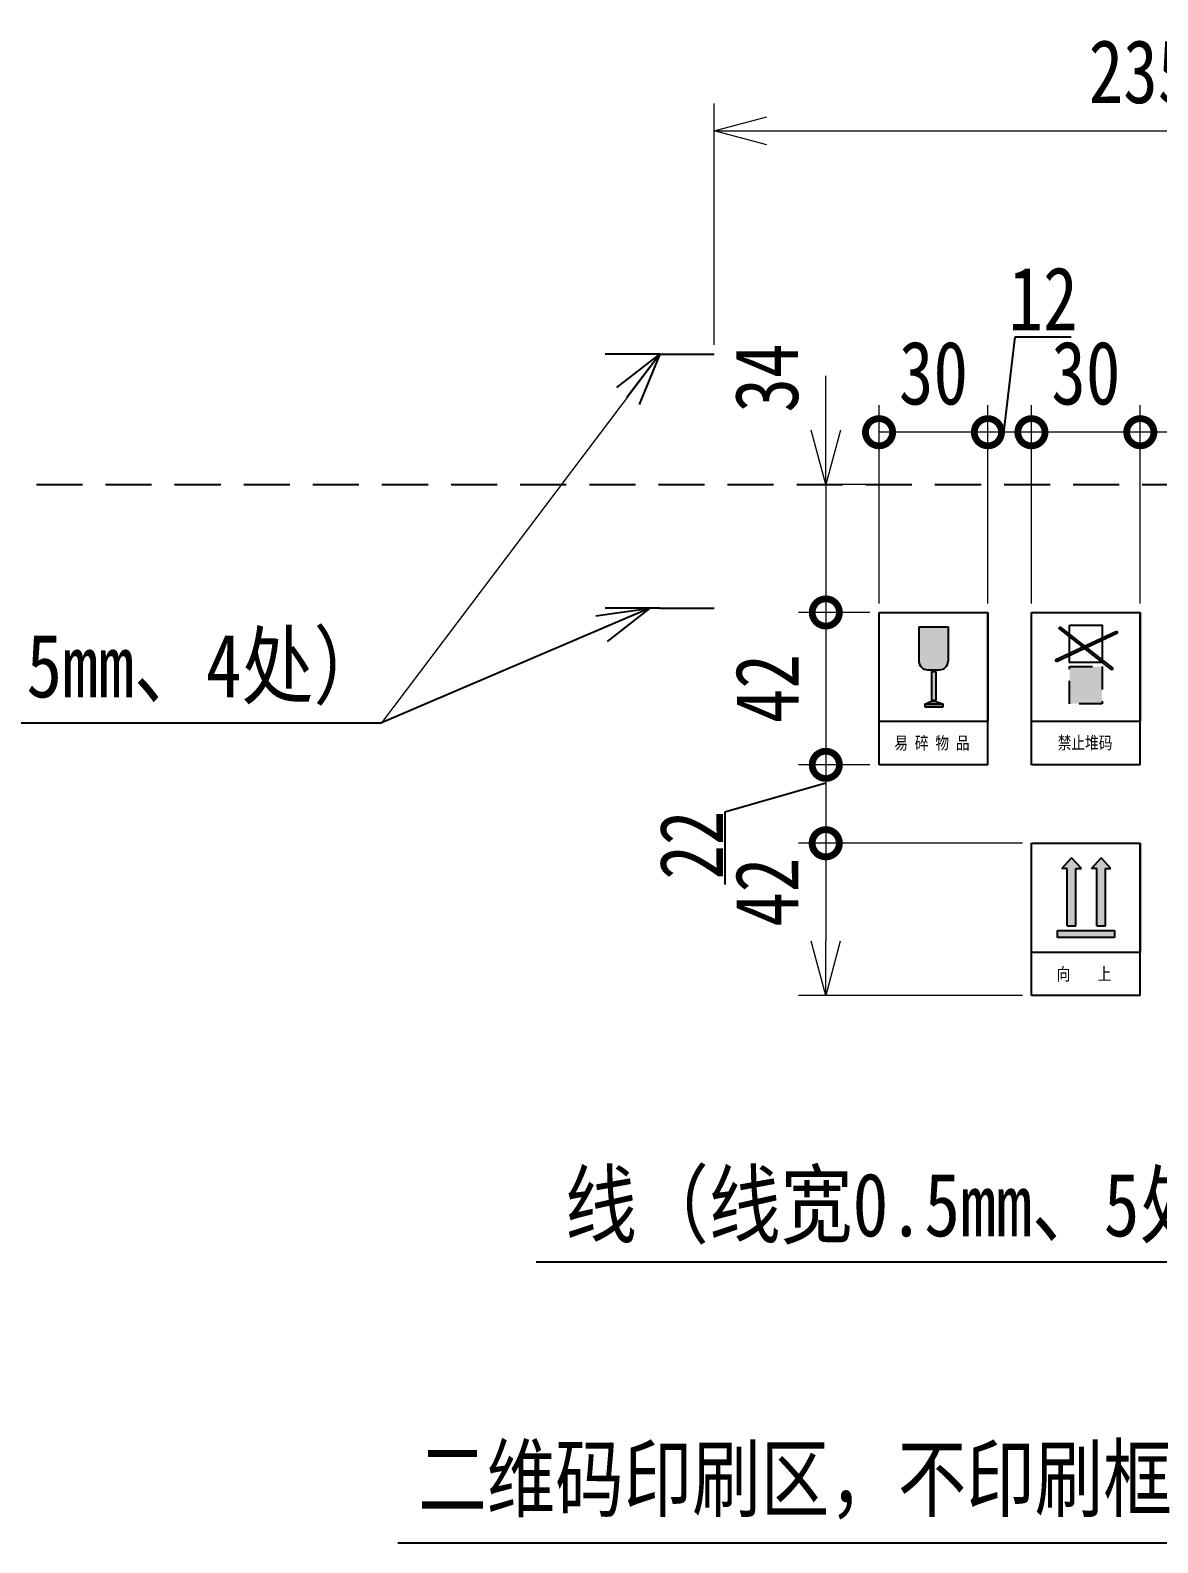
# Model space of a CAD drawing. Header units: millimetres. Extents: x -10 to 584, y -10 to 410.
# Drawn here: x 196.5 to 258.7, y 237.7 to 321.1 of the extents above; entities that cross this region are included whole.
import ezdxf

# ---------------------------------------------------------------- set-up
doc = ezdxf.new("R2010")
doc.units = ezdxf.units.MM
doc.header["$LTSCALE"] = 0.1
doc.linetypes.add('DASHED', pattern=[19.05, 12.7, -6.35])
doc.linetypes.add('HIDDEN', pattern=[9.525, 6.35, -3.175])
doc.layers.get('0').update_dxf_attribs({"color": 2})
for name, color, linetype in [('DD0-2', 4, 'Continuous'), ('DD9-2', 4, 'Continuous'), ('M0-2', 3, 'Continuous'), ('M1-1', 2, 'Continuous'), ('M1-2', 2, 'Continuous')]:
    doc.layers.add(name, color=color, linetype=linetype)
doc.layers.add('DIM', color=4, linetype='Continuous', lineweight=13)
doc.styles.add('FS2312', font='', dxfattribs={"width": 0.8})
doc.styles.add('STYLE1', font='')
doc.styles.get('FS2312').set_extended_font_data('SimSun')
doc.styles.get('STYLE1').set_extended_font_data('SimSun')
doc.dimstyles.get("Standard").update_dxf_attribs({"dimtxt": 3.5, "dimasz": 3, "dimexe": 1.5, "dimexo": 0.5, "dimgap": 1.5, "dimtad": 1, "dimdec": 0, "dimlfac": 5, "dimdsep": 46, "dimtxsty": 'FS2312', "dimblk1": 'OPEN', "dimblk2": 'OPEN', "dimsah": 1, "dimcen": 0, "dimclrd": 4, "dimclre": 4, "dimclrt": 4, "dimadec": 0, "dimazin": 0, "dimtfac": 1, "dimtdec": 0, "dimtmove": 1, "dimatfit": 3, "dimldrblk": 'OPEN', "dimfxl": 1, "dimtolj": 1, "dimtzin": 0, "dimarcsym": 1})
doc.dimstyles.new('STANDARD$0', dxfattribs={"dimtxt": 3.5, "dimasz": 3, "dimexe": 1.5, "dimexo": 0.5, "dimgap": 1.5, "dimtad": 1, "dimdec": 0, "dimlfac": 5, "dimdsep": 46, "dimtxsty": 'FS2312', "dimblk1": 'OPEN', "dimblk2": 'OPEN', "dimsah": 1, "dimcen": 0, "dimclrd": 4, "dimclre": 4, "dimclrt": 4, "dimadec": 0, "dimazin": 0, "dimtfac": 1, "dimtdec": 0, "dimtmove": 1, "dimatfit": 0, "dimldrblk": 'OPEN', "dimfxl": 1, "dimtolj": 1, "dimtzin": 0, "dimlwd": 18, "dimlwe": 18, "dimarcsym": 1})
doc.dimstyles.new('style', dxfattribs={"dimtxt": 3, "dimasz": 3, "dimexe": 1.5, "dimexo": 0.5, "dimgap": 1, "dimtad": 3, "dimdec": 1, "dimlfac": 4, "dimdsep": 46, "dimtxsty": 'Standard', "dimblk1": 'OPEN', "dimblk2": 'OPEN', "dimsah": 1, "dimcen": 0, "dimclrd": 4, "dimclre": 4, "dimclrt": 4, "dimadec": 0, "dimazin": 0, "dimtfac": 1, "dimtdec": 1, "dimtmove": 0, "dimatfit": 3, "dimldrblk": 'OPEN', "dimfxl": 1, "dimtolj": 1, "dimtzin": 0, "dimlwd": 18, "dimlwe": 18, "dimarcsym": 0})

# ---------------------------------------------------------------- blocks, each defined once
blk = doc.blocks.new('_Open30')
at = {"color": 0, "linetype": 'ByBlock', "lineweight": -2}
for p, q in [((-1, 0.268), (0, 0)), ((0, 0), (-1, -0.268)), ((0, 0), (-1, 0))]:
    blk.add_line(p, q, dxfattribs=at)
blk = doc.blocks.new('_DOTSMALL')
at = {"color": 0, "linetype": 'ByBlock', "ltscale": 8, "const_width": 0.5}
blk.add_lwpolyline([(-0.0625, 0, 1), (0.0625, 0, 1)], format="xyb", close=True, dxfattribs=at)
blk = doc.blocks.new('*D10')
at = {"color": 4, "lineweight": 18, "transparency": 16777216}
for p, q in [((240.372, 299.014), (240.372, 302.014)), ((242.807, 296.014), (238.872, 296.014)), ((240.372, 296.014), (240.372, 288.969)), ((239.872, 288.969), (238.872, 288.969)), ((240.372, 288.969), (240.372, 285.969))]:
    blk.add_line(p, q, dxfattribs=at)
at = {"layer": 'Defpoints', "color": 0, "transparency": 16777216}
for p in [(243.307, 296.014), (240.372, 288.969), (240.372, 288.969)]:
    blk.add_point(p, dxfattribs=at)
at = {"color": 4, "lineweight": 18, "transparency": 16777216, "xscale": 3, "yscale": 3, "zscale": 3}
for name, p, rotation in [('_Open30', (240.372, 296.014), 270), ('_DOTSMALL', (240.372, 288.969), 90)]:
    blk.add_blockref(name, p, dxfattribs=dict(at, rotation=rotation))
at = {"color": 4, "transparency": 16777216, "insert": (237.122, 301.895), "char_height": 3.5, "attachment_point": 5, "rotation": 90, "style": 'FS2312'}
blk.add_mtext('\\A1;34', dxfattribs=at)
blk = doc.blocks.new('_OPEN')
at = {"color": 0}
for p, q in [((0, 0), (-1, 0)), ((-0.966, 0.259), (0, 0)), ((0, 0), (-0.966, -0.259))]:
    blk.add_line(p, q, dxfattribs=at)
blk = doc.blocks.new('*D22')
at = {"color": 4, "lineweight": 18, "transparency": 16777216}
for p, q in [((242.807, 288.969), (238.872, 288.969)), ((240.372, 288.969), (240.372, 280.569)), ((242.807, 280.569), (238.872, 280.569))]:
    blk.add_line(p, q, dxfattribs=at)
at = {"layer": 'Defpoints', "color": 0, "transparency": 16777216}
for p in [(243.307, 288.969), (240.372, 280.569), (243.307, 280.569)]:
    blk.add_point(p, dxfattribs=at)
at = {"color": 4, "lineweight": 18, "transparency": 16777216, "xscale": 3, "yscale": 3, "zscale": 3}
for p, rotation in [((240.372, 288.969), 90), ((240.372, 280.569), 270)]:
    blk.add_blockref('_DOTSMALL', p, dxfattribs=dict(at, rotation=rotation))
at = {"color": 4, "transparency": 16777216, "insert": (237.122, 284.769), "char_height": 3.5, "attachment_point": 5, "rotation": 90, "style": 'FS2312'}
blk.add_mtext('\\A1;42', dxfattribs=at)
blk = doc.blocks.new('*D44')
at = {"color": 4, "lineweight": 18, "transparency": 16777216}
for p, q in [((251.707, 289.469), (251.707, 300.404)), ((257.708, 289.469), (257.708, 300.404)), ((257.708, 298.904), (251.707, 298.904))]:
    blk.add_line(p, q, dxfattribs=at)
at = {"layer": 'Defpoints', "color": 0, "transparency": 16777216}
for p in [(251.707, 298.904), (251.707, 288.969), (257.708, 288.969)]:
    blk.add_point(p, dxfattribs=at)
at = {"color": 4, "lineweight": 18, "transparency": 16777216, "xscale": 3, "yscale": 3, "zscale": 3, "rotation": 180}
blk.add_blockref('_DOTSMALL', (251.707, 298.904), dxfattribs=at)
at = {"color": 4, "lineweight": 18, "transparency": 16777216, "xscale": 3, "yscale": 3, "zscale": 3}
blk.add_blockref('_DOTSMALL', (257.708, 298.904), dxfattribs=at)
at = {"color": 4, "transparency": 16777216, "insert": (254.707, 302.154), "char_height": 3.5, "attachment_point": 5, "style": 'FS2312'}
blk.add_mtext('\\A1;30', dxfattribs=at)
blk = doc.blocks.new('*D45')
at = {"color": 4, "lineweight": 18, "transparency": 16777216}
for p, q in [((243.307, 289.469), (243.307, 300.404)), ((249.307, 289.469), (249.307, 300.404)), ((249.307, 298.904), (243.307, 298.904))]:
    blk.add_line(p, q, dxfattribs=at)
at = {"layer": 'Defpoints', "color": 0, "transparency": 16777216}
for p in [(243.307, 298.904), (243.307, 288.969), (249.307, 288.969)]:
    blk.add_point(p, dxfattribs=at)
at = {"color": 4, "lineweight": 18, "transparency": 16777216, "xscale": 3, "yscale": 3, "zscale": 3, "rotation": 180}
blk.add_blockref('_DOTSMALL', (243.307, 298.904), dxfattribs=at)
at = {"color": 4, "lineweight": 18, "transparency": 16777216, "xscale": 3, "yscale": 3, "zscale": 3}
blk.add_blockref('_DOTSMALL', (249.307, 298.904), dxfattribs=at)
at = {"color": 4, "transparency": 16777216, "insert": (246.307, 302.154), "char_height": 3.5, "attachment_point": 5, "style": 'FS2312'}
blk.add_mtext('\\A1;30', dxfattribs=at)
blk = doc.blocks.new('*D23')
at = {"color": 4, "lineweight": 18, "transparency": 16777216}
for p, q in [((251.207, 276.246), (238.865, 276.246)), ((240.365, 276.246), (240.365, 270.846)), ((251.207, 267.846), (238.865, 267.846))]:
    blk.add_line(p, q, dxfattribs=at)
at = {"layer": 'Defpoints', "color": 0, "transparency": 16777216}
for p in [(251.707, 276.246), (240.365, 267.846), (251.707, 267.846)]:
    blk.add_point(p, dxfattribs=at)
at = {"color": 4, "lineweight": 18, "transparency": 16777216, "xscale": 3, "yscale": 3, "zscale": 3}
for name, p, rotation in [('_DOTSMALL', (240.365, 276.246), 90), ('_Open30', (240.365, 267.846), 270)]:
    blk.add_blockref(name, p, dxfattribs=dict(at, rotation=rotation))
at = {"color": 4, "transparency": 16777216, "insert": (237.115, 273.546), "char_height": 3.5, "attachment_point": 5, "rotation": 90, "style": 'FS2312'}
blk.add_mtext('\\A1;42', dxfattribs=at)
blk = doc.blocks.new('*D56')
at = {"layer": 'Defpoints', "color": 0, "transparency": 16777216}
for p in [(281.217, 315.516), (234.217, 303.214), (281.217, 296.214)]:
    blk.add_point(p, dxfattribs=at)
at = {"layer": 'DIM', "color": 4, "lineweight": 18, "transparency": 16777216}
for p, q in [((234.217, 303.714), (234.217, 317.016)), ((281.217, 296.714), (281.217, 317.016)), ((237.217, 315.516), (278.217, 315.516))]:
    blk.add_line(p, q, dxfattribs=at)
at = {"layer": 'DIM', "color": 4, "lineweight": 18, "transparency": 16777216, "xscale": 3, "yscale": 3, "zscale": 3, "rotation": 180}
blk.add_blockref('_OPEN', (234.217, 315.516), dxfattribs=at)
at = {"layer": 'DIM', "color": 4, "lineweight": 18, "transparency": 16777216, "xscale": 3, "yscale": 3, "zscale": 3}
blk.add_blockref('_OPEN', (281.217, 315.516), dxfattribs=at)
at = {"layer": 'DIM', "color": 4, "transparency": 16777216, "insert": (257.717, 318.766), "char_height": 3.5, "attachment_point": 5, "style": 'FS2312'}
blk.add_mtext('\\A1;235', dxfattribs=at)

msp = doc.modelspace()

# ---------------------------------------------------------------- hatches: boundary and pattern name
h = msp.add_hatch(color=2)
h.paths.add_polyline_path([(247.109, 288.176), (245.506, 288.176), (245.506, 286.282, 0.414214), (245.98, 285.808), (246.635, 285.808, 0.414214), (247.109, 286.282)])
h.paths.add_polyline_path([(246.434, 285.707), (246.191, 285.707), (246.191, 284.133), (246.434, 284.133)])
h.paths.add_polyline_path([(246.426, 284.077), (246.205, 284.077), (245.834, 283.908), (246.84, 283.908)])
h.paths.add_polyline_path([(246.84, 283.908), (245.834, 283.908), (245.834, 283.762), (246.84, 283.762)])
at = {"linetype": 'Continuous'}
h = msp.add_hatch(color=2, dxfattribs=at)
h.paths.add_polyline_path([(256.137, 285.798), (256.224, 285.886), (253.299, 288.185), (253.212, 288.098)])
h.paths.add_polyline_path([(256.392, 287.936), (256.455, 287.842), (253.081, 286.257), (253.019, 286.351)])
msp.add_hatch(color=2, dxfattribs=at).paths.add_polyline_path([(253.812, 285.99), (255.603, 285.99), (255.603, 283.935), (253.812, 283.935)])
h = msp.add_hatch(color=2, dxfattribs=at)
h.paths.add_polyline_path([(254.156, 274.855), (254.458, 274.855), (253.92, 275.441), (253.382, 274.855), (253.683, 274.855), (253.683, 271.691), (254.156, 271.691)])
h.paths.add_polyline_path([(255.785, 274.855), (256.086, 274.855), (255.548, 275.441), (255.01, 274.855), (255.312, 274.855), (255.312, 271.691), (255.785, 271.691)])
h.paths.add_polyline_path([(256.278, 271.049), (256.278, 271.438), (253.137, 271.438), (253.137, 271.049)])

# ---------------------------------------------------------------- linework, layer by layer
at = {"color": 4}
for p, q in [((250.18, 298.872), (250.816, 304.168)), ((250.816, 304.168), (253.902, 304.168)), ((240.372, 279.567), (234.797, 277.954)), ((234.797, 277.954), (234.797, 273.97))]:
    msp.add_line(p, q, dxfattribs=at)
at = {"color": 4, "lineweight": 18}
for p, q in [((243.307, 289.469), (243.307, 300.404)), ((249.307, 289.969), (249.307, 300.404)), ((251.707, 289.969), (251.707, 300.404)), ((257.708, 289.469), (257.708, 300.404)), ((251.707, 298.904), (249.307, 298.904)), ((260.108, 298.904), (257.708, 298.904)), ((240.372, 280.569), (240.372, 276.246))]:
    msp.add_line(p, q, dxfattribs=at)
at = {"color": 2}
for p, q in [((243.307, 288.969), (249.307, 288.969)), ((243.307, 280.569), (243.307, 288.969)), ((249.307, 288.969), (249.307, 282.969)), ((249.307, 280.569), (249.307, 288.969)), ((251.707, 288.969), (257.708, 288.969)), ((251.707, 280.569), (251.707, 288.969)), ((257.708, 288.969), (257.708, 282.969)), ((257.708, 280.569), (257.708, 288.969)), ((245.506, 288.176), (247.109, 288.176)), ((245.506, 288.176), (247.109, 288.176)), ((245.506, 288.176), (245.506, 286.282)), ((245.506, 288.176), (245.506, 286.282)), ((247.109, 288.176), (247.109, 286.282)), ((247.109, 288.176), (247.109, 286.282)), ((245.98, 285.808), (246.635, 285.808)), ((245.98, 285.808), (246.635, 285.808)), ((246.191, 285.707), (246.191, 284.133)), ((246.191, 285.707), (246.191, 284.133)), ((246.191, 285.707), (246.434, 285.707)), ((246.191, 285.707), (246.434, 285.707)), ((246.434, 285.707), (246.434, 284.133)), ((246.434, 285.707), (246.434, 284.133)), ((245.834, 283.908), (246.205, 284.077)), ((245.834, 283.908), (246.205, 284.077)), ((246.84, 283.908), (245.834, 283.908)), ((246.84, 283.908), (245.834, 283.908)), ((245.834, 283.908), (246.288, 283.908)), ((245.834, 283.908), (246.288, 283.908)), ((245.834, 283.908), (245.834, 283.762)), ((245.834, 283.908), (245.834, 283.762)), ((245.834, 283.762), (246.84, 283.762)), ((245.834, 283.762), (246.84, 283.762)), ((246.191, 284.133), (246.434, 284.133)), ((246.191, 284.133), (246.434, 284.133)), ((246.205, 284.077), (246.426, 284.077)), ((246.205, 284.077), (246.426, 284.077)), ((246.426, 284.077), (246.84, 283.908)), ((246.426, 284.077), (246.84, 283.908)), ((246.84, 283.762), (246.84, 283.908)), ((246.84, 283.762), (246.84, 283.908)), ((243.307, 282.969), (249.307, 282.969)), ((251.707, 282.969), (257.708, 282.969)), ((249.307, 280.569), (243.307, 280.569)), ((257.708, 280.569), (251.707, 280.569)), ((251.707, 276.246), (257.708, 276.246)), ((257.708, 276.246), (257.708, 270.246)), ((257.708, 267.846), (257.708, 276.246)), ((253.382, 274.855), (253.92, 275.441)), ((254.458, 274.855), (253.92, 275.441)), ((255.01, 274.855), (255.548, 275.441)), ((256.086, 274.855), (255.548, 275.441)), ((253.683, 274.855), (253.382, 274.855)), ((253.683, 271.691), (253.683, 274.855)), ((254.156, 274.855), (254.458, 274.855)), ((254.156, 271.691), (254.156, 274.855)), ((255.312, 274.855), (255.01, 274.855)), ((255.312, 271.691), (255.312, 274.855)), ((255.785, 274.855), (256.086, 274.855)), ((255.785, 271.691), (255.785, 274.855)), ((253.137, 271.438), (256.278, 271.438)), ((253.137, 271.049), (253.137, 271.438)), ((256.278, 271.049), (253.137, 271.049)), ((253.683, 271.691), (254.156, 271.691)), ((255.312, 271.691), (255.785, 271.691)), ((256.278, 271.438), (256.278, 271.049)), ((251.707, 270.246), (257.708, 270.246)), ((257.708, 267.846), (251.707, 267.846))]:
    msp.add_line(p, q, dxfattribs=at)
at = {"color": 2, "linetype": 'Continuous'}
for p, q in [((253.019, 286.351), (256.392, 287.936)), ((253.081, 286.257), (256.455, 287.842)), ((253.212, 288.098), (253.299, 288.185)), ((256.137, 285.798), (253.212, 288.098)), ((256.224, 285.886), (253.299, 288.185)), ((256.392, 287.936), (256.455, 287.842)), ((253.019, 286.351), (253.081, 286.257)), ((256.137, 285.798), (256.224, 285.886)), ((245.834, 283.908), (246.84, 283.908)), ((245.834, 283.908), (246.84, 283.908))]:
    msp.add_line(p, q, dxfattribs=at)
at = {"color": 0, "linetype": 'ByBlock', "ltscale": 8, "const_width": 1.5}
for points in [[(243.12, 298.904, 1), (243.495, 298.904, 1)], [(249.495, 298.904, 1), (249.12, 298.904, 1)], [(251.52, 298.904, 1), (251.895, 298.904, 1)], [(257.895, 298.904, 1), (257.52, 298.904, 1)], [(240.372, 280.381, 1), (240.372, 280.756, 1)], [(240.372, 276.434, 1), (240.372, 276.059, 1)]]:
    msp.add_lwpolyline(points, format="xyb", close=True, dxfattribs=at)
at = {"color": 2, "ltscale": 2}
msp.add_lwpolyline([(253.812, 288.273), (255.603, 288.273), (255.603, 286.218), (253.812, 286.218)], close=True, dxfattribs=at)
at = {"color": 2, "linetype": 'HIDDEN', "ltscale": 2}
msp.add_lwpolyline([(253.812, 285.99), (255.603, 285.99), (255.603, 283.935), (253.812, 283.935)], close=True, dxfattribs=at)
at = {"color": 2}
for centre, start, end in [((245.98, 286.282), 180, 270), ((245.98, 286.282), 180, 270), ((246.635, 286.282), 270, 0), ((246.635, 286.282), 270, 0)]:
    msp.add_arc(centre, 0.474, start, end, dxfattribs=at)
at = {"layer": 'DD9-2'}
for p, q in [((174.919, 282.877), (215.872, 282.877)), ((224.415, 253.169), (265.368, 253.169)), ((216.775, 237.688), (262.212, 237.688))]:
    msp.add_line(p, q, dxfattribs=at)
at = {"layer": 'M0-2', "linetype": 'DASHED', "ltscale": 2}
msp.add_line((29.217, 296.014), (281.217, 296.014), dxfattribs=at)
at = {"layer": 'M1-1', "color": 2}
msp.add_line((251.707, 267.846), (251.707, 276.246), dxfattribs=at)
at = {"layer": 'M1-2', "color": 2}
for p, q in [((231.217, 303.214), (228.217, 303.214)), ((231.217, 303.214), (234.217, 303.214)), ((231.217, 289.214), (228.217, 289.214)), ((231.217, 289.214), (234.217, 289.214))]:
    msp.add_line(p, q, dxfattribs=at)

# ---------------------------------------------------------------- texts
at = {"color": 2, "style": 'STYLE1', "width": 0.8}
for s, p in [('易 碎 物 品', (244.15, 281.429)), ('禁止堆码', (253.155, 281.439)), ('向    上', (253.098, 268.695))]:
    msp.add_text(s, height=0.6912, dxfattribs=at).set_placement(p)
at = {"color": 4, "insert": (252.35, 306.267), "char_height": 3.5, "attachment_point": 5, "style": 'FS2312'}
msp.add_mtext('\\A1;12', dxfattribs=at)
at = {"color": 4, "insert": (232.951, 276.145), "char_height": 3.5, "attachment_point": 5, "rotation": 90, "style": 'FS2312'}
msp.add_mtext('\\A1;22', dxfattribs=at)
at = {"layer": 'DD0-2', "char_height": 3.5, "attachment_point": 5, "style": 'FS2312'}
for s, insert in [('{\\W0.83;线（线宽0.5mm、4处）}', (196.298, 285.808)), ('{\\W0.83;线（线宽0.5mm、5处）}', (245.794, 256.1))]:
    msp.add_mtext(s, dxfattribs=dict(at, insert=insert))
at = {"layer": 'DD0-2', "insert": (238.673, 240.97), "char_height": 3.5, "attachment_point": 5}
msp.add_mtext('{\\W0.83;二维码印刷区，不印刷框}', dxfattribs=at)

# ---------------------------------------------------------------- dimensions: what is measured, and where the dimension line sits
at = {"color": 4}
dim = msp.add_linear_dim(base=(240.372, 288.969), p1=(243.307, 296.014), p2=(240.372, 288.969), angle=90, text='34', dimstyle='STANDARD$0', override={"dimblk1": 'Open30', "dimblk2": 'DOTSMALL', "dimsah": 1}, dxfattribs=at)
dim.commit()
dim.dimension.update_dxf_attribs({"geometry": '*D10', "text_midpoint": (240.372, 301.895), "dimtype": 160})
for base, p1, p2, picture, middle in [((243.307, 298.904), (249.307, 288.969), (243.307, 288.969), '*D45', (246.307, 298.904)), ((251.707, 298.904), (257.708, 288.969), (251.707, 288.969), '*D44', (254.707, 298.904))]:
    dim = msp.add_linear_dim(base=base, p1=p1, p2=p2, dimstyle='STANDARD$0', override={"dimblk1": 'DOTSMALL', "dimblk2": 'DOTSMALL'}, dxfattribs=at)
    dim.commit()
    dim.dimension.update_dxf_attribs({"geometry": picture, "text_midpoint": middle, "dimtype": 160})
for base, p1, p2, override, picture, middle in [((240.372, 280.569), (243.307, 288.969), (243.307, 280.569), {"dimblk1": 'DOTSMALL', "dimblk2": 'DOTSMALL', "dimsah": 1}, '*D22', (237.122, 284.769)), ((240.365, 267.846), (251.707, 276.246), (251.707, 267.846), {"dimblk1": 'DOTSMALL', "dimblk2": 'Open30', "dimsah": 1}, '*D23', (237.115, 273.546))]:
    dim = msp.add_linear_dim(base=base, p1=p1, p2=p2, angle=90, dimstyle='STANDARD$0', override=override, dxfattribs=at)
    dim.commit()
    dim.dimension.update_dxf_attribs({"geometry": picture, "text_midpoint": middle})
at = {"layer": 'DIM', "color": 4}
dim = msp.add_linear_dim(base=(281.217, 315.516), p1=(234.217, 303.214), p2=(281.217, 296.214), dimstyle='STANDARD$0', dxfattribs=at)
dim.commit()
dim.dimension.update_dxf_attribs({"geometry": '*D56', "text_midpoint": (257.717, 318.766)})

# ---------------------------------------------------------------- leaders
at = {"layer": 'DD0-2', "color": 2}
msp.add_leader([(231.217, 303.214), (215.872, 282.877)], dimstyle='style', override={"dimgap": 1, "dimtad": 0}, dxfattribs=at)
at = {"layer": 'DD9-2'}
msp.add_leader([(230.67, 289.214), (215.872, 282.877)], dimstyle='Standard', override={"dimgap": 0.625, "dimtad": 0}, dxfattribs=at)

doc.saveas('drawing.dxf')
